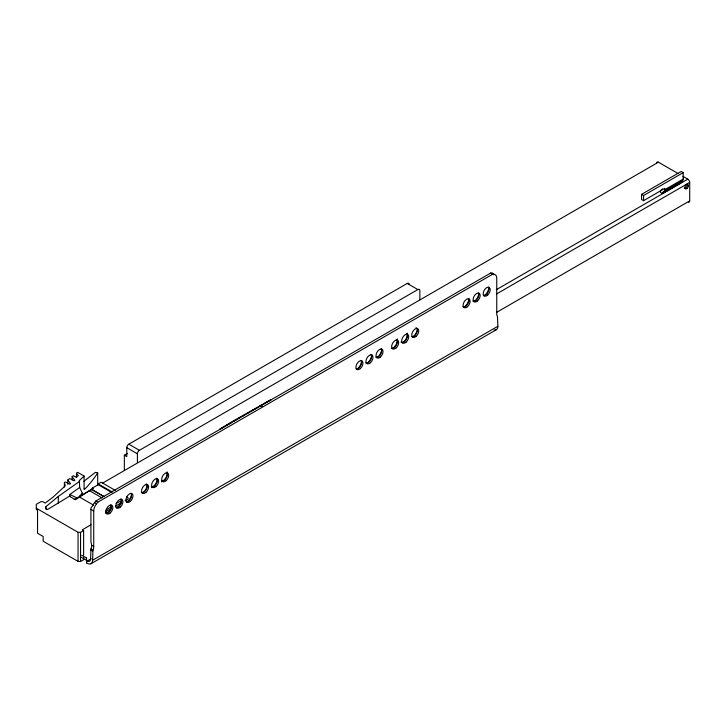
<?xml version="1.0" encoding="UTF-8"?>
<svg xmlns="http://www.w3.org/2000/svg" width="726" height="726" viewBox="0 0 726 726"><rect width="100%" height="100%" fill="white"/><g stroke="black" fill="none" stroke-linecap="round" stroke-linejoin="round"><path stroke-width="1.09" d="M76.493 477.572L76.493 473.252L77.673 472.327L84.089 476.029L84.08 488.544A1.543 0.626 -71.7 0 0 84.143 488.979M92.22 490.168L92.275 488.126L98.228 484.687L111.967 492.618M660.696 190.675A3.63 2.096 60 0 0 660.478 191.737L660.478 192.381L662.484 193.543L662.566 192.608L664.19 191.247L682.612 180.62A3.63 2.096 60 0 0 683.193 179.068L683.193 172.625L681.188 171.463L641.557 194.35L641.557 199.505L643.563 200.666L664.78 188.415L664.78 189.704A3.63 2.096 60 0 1 664.19 191.247M662.484 193.543L680.906 182.907L680.988 181.972L682.612 180.62M81.666 555.208L86.485 557.985L86.557 560.608L87.247 561.007A4.737 2.732 60 0 0 90.596 559.074L90.968 548.929A7.895 4.556 -60 0 0 91.712 545.28L90.931 541.977L90.931 509.38A7.895 4.556 -60 0 1 91.122 507.61A9.774 2.196 -39.4 0 1 92.492 506.095A7.895 4.556 -60 0 1 94.507 502.637L95.805 501.022L490.658 273.058L491.956 273.167A7.895 4.556 -60 0 1 493.961 274.301A9.774 2.196 -39.4 0 1 493.907 274.764M86.485 557.985L86.557 562.931L87.247 563.331A7.578 4.374 60 0 0 92.61 560.236L92.973 550.09A7.895 4.556 -60 0 0 93.727 546.442L93.727 510.986A7.895 4.556 -60 0 1 96.513 503.799L97.81 502.183L492.664 274.219L493.961 274.328A7.895 4.556 -60 0 1 496.756 278.303L496.756 313.75A7.895 4.556 -60 0 0 497.501 316.545L497.873 326.255A7.578 4.374 60 0 1 494.17 330.003M79.642 496.058L82.337 493.208L79.669 487.464L79.325 480.548A183.152 105.742 0 0 0 84.089 476.029M661.059 190.194L662.638 188.878M46.065 509.588L46.065 506.539L58.316 496.439L79.669 481.311M64.387 487.037L64.387 482.645L65.349 481.901L69.787 484.178L70.495 483.625L67.79 480.004L69.705 478.516L74.143 480.793L74.851 480.249L72.137 476.628L73.299 475.73L76.257 477.245L78.299 475.666L76.493 473.252M83.907 481.284L95.378 472.381L97.683 472.862L97.683 485.095M69.76 496.493L69.76 494.488L79.669 487.464M46.065 506.539A3.158 1.824 0 0 0 46.419 508.881L47.535 509.525L69.387 496.257L75.44 499.76L91.567 489.306L104.317 496.666M106.06 510.169L111.25 506.548M124.346 470.276L124.346 455.22L126.796 456.636L126.796 447.679A2.84 1.643 -60 0 1 128.811 444.194L407.241 283.439A2.84 1.643 -60 0 1 409.228 284.256M124.346 455.22L127.286 453.523M137.405 462.526L137.405 453.804A2.84 1.643 -60 0 1 139.41 450.32L417.849 289.565A2.84 1.643 -60 0 1 419.864 290.727L419.864 299.72M98.228 484.687L98.228 483.915L101.15 482.227L115.325 490.413M74.143 499.542L92.801 488.77M102.62 483.099L658.437 162.197L678.011 173.505M91.567 489.306L93.282 488.707L92.275 488.126M259.699 406.206L271.379 399.463L230.968 422.269L219.806 429.248L231.476 422.505M233.427 421.379L236.349 419.692M238.291 418.566L240.242 417.45M242.185 416.325L244.136 415.199M247.049 413.511L249 412.386M250.942 411.27L257.757 407.331M641.557 194.35L643.563 195.512L683.193 172.625M121.877 500.495L116.078 503.454M105.787 511.794L111.613 508.427M115.488 506.185L121.315 502.828M125.199 500.586L128.112 498.907L128.075 497.773L126.66 496.956M664.78 189.704L683.193 179.068M662.611 192.562L681.033 181.927M662.484 192.898L680.906 182.262M496.312 289.71L687.803 179.15A2.686 1.552 60 0 1 689.7 182.444L689.7 200.884A2.686 1.552 60 0 1 688.384 202.209M90.922 524.825L82.256 529.826L83.626 530.615L83.626 555.236M36.3 508.191L78.045 532.294L80.55 532.394L83.626 530.615M496.393 294.048L689.7 182.444M496.393 312.489L689.7 200.884M64.387 482.645L65.322 485.758L53.143 497.038L45.248 503.045L42.816 501.648L40.765 501.748L36.3 504.325L36.3 509.489L37.534 510.197L37.534 533.238L43.17 536.496L43.17 541.251L78.045 561.389L80.55 561.479L83.626 559.71L83.626 557.468M87.247 561.007L91.177 558.739M92.61 560.236L497.873 326.255M91.04 563.703L496.303 329.731M69.76 494.488L76.629 497.737M682.912 176.327L687.803 179.15M687.304 184.985L688.42 185.629M491.956 273.167L493.961 274.328M490.658 273.058L492.664 274.219M407.241 283.439L417.849 289.565M260.217 405.38L262.077 406.46M128.811 444.194L139.41 450.32M126.796 447.679L137.405 453.804M98.228 483.915L111.967 491.847M91.766 489.578L103.528 496.366M89.343 490.594L102.085 497.945M95.805 501.022L97.81 502.183M94.507 502.637L96.513 503.799M79.824 497.228L93.545 505.151M90.931 509.38L93.727 510.986M91.712 545.28L93.727 546.442M90.968 548.929L92.973 550.09M90.596 549.881L92.61 551.043M80.704 556.969L86.485 560.309M643.563 195.512L643.563 200.666M86.557 560.608L86.557 562.931M82.337 493.208L82.337 495.214M80.55 532.394L80.55 561.479M78.045 532.294L78.045 561.389M72.137 476.628L72.137 479.868M67.79 480.004L67.79 484.333M58.316 496.439L58.316 503.073M120.906 498.971A4.973 2.868 -60 0 1 120.552 504.434A4.973 2.868 -60 0 1 115.997 507.474M110.86 504.77A4.973 2.868 -60 0 1 110.298 510.569A4.973 2.868 -60 0 1 105.524 513.101M130.952 493.163A4.973 2.868 -60 0 1 130.598 498.635A4.973 2.868 -60 0 1 126.043 501.675M146.225 483.861A4.973 2.868 -60 0 1 146.588 488.916A4.973 2.868 -60 0 1 142.142 492.709M141.67 492.655A4.973 2.868 -60 0 1 141.252 492.482M156.271 478.062A4.973 2.868 -60 0 1 156.271 483.806A4.973 2.868 -60 0 1 151.298 486.674M166.318 472.263A4.973 2.868 -60 0 1 166.318 478.007A4.973 2.868 -60 0 1 161.344 480.875M157.306 478.661A7.024 4.057 -60 0 1 151.562 487.645M147.614 486.03A7.024 4.057 -60 0 1 147.369 484.405M167.289 472A7.024 4.057 -60 0 1 161.608 481.846M157.66 480.231A7.024 4.057 -60 0 1 157.415 478.597M381.032 348.779A4.973 2.868 -60 0 1 380.469 354.578A4.973 2.868 -60 0 1 375.705 357.119M370.986 354.587A4.973 2.868 -60 0 1 370.423 360.386A4.973 2.868 -60 0 1 365.659 362.918M381.704 349.106A7.024 4.057 -60 0 1 376.74 357.709M372.011 356.475A7.024 4.057 -60 0 1 371.766 354.842M360.94 360.386A4.973 2.868 -60 0 1 360.577 365.85A4.973 2.868 -60 0 1 356.03 368.899M415.98 327.707A4.973 2.868 -60 0 1 416.76 332.935A4.973 2.868 -60 0 1 411.851 336.664M371.658 354.905A7.024 4.057 -60 0 1 366.694 363.517M361.965 362.274A7.024 4.057 -60 0 1 361.72 360.64M406.351 333.679A4.973 2.868 -60 0 1 406.542 339.078A4.973 2.868 -60 0 1 401.796 342.463M401.378 342.3A4.973 2.868 -60 0 1 401.024 342.019M417.432 328.479A7.024 4.057 -60 0 1 412.468 337.082M407.74 335.848A7.024 4.057 -60 0 1 407.558 333.288M396.305 339.487A4.973 2.868 -60 0 1 396.496 344.886A4.973 2.868 -60 0 1 391.75 348.271M488.498 287.287A4.973 2.868 -60 0 1 487.654 292.705A4.973 2.868 -60 0 1 483.298 295.418M407.322 333.425A7.024 4.057 -60 0 1 402.413 342.89M397.512 340.884A7.024 4.057 -60 0 1 397.512 339.087M478.452 293.086A4.973 2.868 -60 0 1 477.381 298.831A4.973 2.868 -60 0 1 472.835 301.045M488.879 287.233A7.024 4.057 -60 0 1 483.915 295.836M479.187 294.602A7.024 4.057 -60 0 1 479.006 293.83M478.77 293.966A7.024 4.057 -60 0 1 473.869 301.635M469.441 301.063A7.024 4.057 -60 0 1 468.896 298.767M468.406 298.885A4.973 2.868 -60 0 1 467.335 304.63A4.973 2.868 -60 0 1 462.78 306.844M468.787 298.831A7.024 4.057 -60 0 1 463.823 307.434M397.276 339.224A7.024 4.057 -60 0 1 392.367 348.689M111.468 506.022A7.024 4.057 -60 0 1 106.559 513.699M121.578 499.288A7.024 4.057 -60 0 1 116.614 507.891M131.624 493.489A7.024 4.057 -60 0 1 126.66 502.093M147.26 484.469A7.024 4.057 -60 0 1 142.287 493.072M361.612 360.713A7.024 4.057 -60 0 1 356.638 369.316M656.567 162.969A2.686 1.552 60 0 1 658.437 162.197M686.959 183.968A2.523 1.461 -60 0 1 687.105 184.159M687.277 185.321A2.523 1.461 -60 0 1 686.061 187.662A2.523 1.461 -60 0 1 684.246 188.206M84.134 488.97A1.661 0.672 -72.3 0 0 84.733 489.152L84.888 489.015A183.152 105.742 0 0 0 97.683 472.862M120.307 507.165A4.973 2.868 -60 0 0 121.886 499.461A4.973 2.868 -60 0 0 116.006 504.679A4.973 2.868 -60 0 0 120.307 507.165M110.261 512.964A4.973 2.868 -60 0 0 111.84 505.26A4.973 2.868 -60 0 0 105.96 510.478A4.973 2.868 -60 0 0 110.261 512.964M130.362 501.367A4.973 2.868 -60 0 0 131.932 493.662A4.973 2.868 -60 0 0 126.052 498.88A4.973 2.868 -60 0 0 130.362 501.367M145.99 492.346A4.973 2.868 -60 0 0 147.569 484.641A4.973 2.868 -60 0 0 141.679 489.859A4.973 2.868 -60 0 0 145.99 492.346M156.036 486.538A4.973 2.868 -60 0 0 157.615 478.833A4.973 2.868 -60 0 0 151.734 484.051A4.973 2.868 -60 0 0 156.036 486.538M166.082 480.739A4.973 2.868 -60 0 0 167.661 473.034A4.973 2.868 -60 0 0 161.78 478.252A4.973 2.868 -60 0 0 166.082 480.739M380.442 356.983A4.973 2.868 -60 0 0 382.012 349.279A4.973 2.868 -60 0 0 376.132 354.497A4.973 2.868 -60 0 0 380.442 356.983M360.341 368.59A4.973 2.868 -60 0 0 361.92 360.886A4.973 2.868 -60 0 0 356.039 366.104A4.973 2.868 -60 0 0 360.341 368.59M370.387 362.782A4.973 2.868 -60 0 0 371.966 355.078A4.973 2.868 -60 0 0 366.085 360.296A4.973 2.868 -60 0 0 370.387 362.782M416.161 336.356A4.973 2.868 -60 0 0 417.74 328.651A4.973 2.868 -60 0 0 411.86 333.869A4.973 2.868 -60 0 0 416.161 336.356M406.115 342.155A4.973 2.868 -60 0 0 407.694 334.459A4.973 2.868 -60 0 0 401.814 339.668A4.973 2.868 -60 0 0 406.115 342.155M396.069 347.963A4.973 2.868 -60 0 0 397.648 340.258A4.973 2.868 -60 0 0 391.759 345.476A4.973 2.868 -60 0 0 396.069 347.963M487.618 295.11A4.973 2.868 -60 0 0 489.197 287.405A4.973 2.868 -60 0 0 483.307 292.623A4.973 2.868 -60 0 0 487.618 295.11M477.572 300.909A4.973 2.868 -60 0 0 479.142 293.204A4.973 2.868 -60 0 0 473.261 298.422A4.973 2.868 -60 0 0 477.572 300.909M467.517 306.708A4.973 2.868 -60 0 0 469.096 299.003A4.973 2.868 -60 0 0 463.215 304.221A4.973 2.868 -60 0 0 467.517 306.708M687.095 188.388A2.523 1.461 -60 0 0 687.894 184.477A2.523 1.461 -60 0 0 684.908 187.126A2.523 1.461 -60 0 0 687.095 188.388"/></g></svg>
